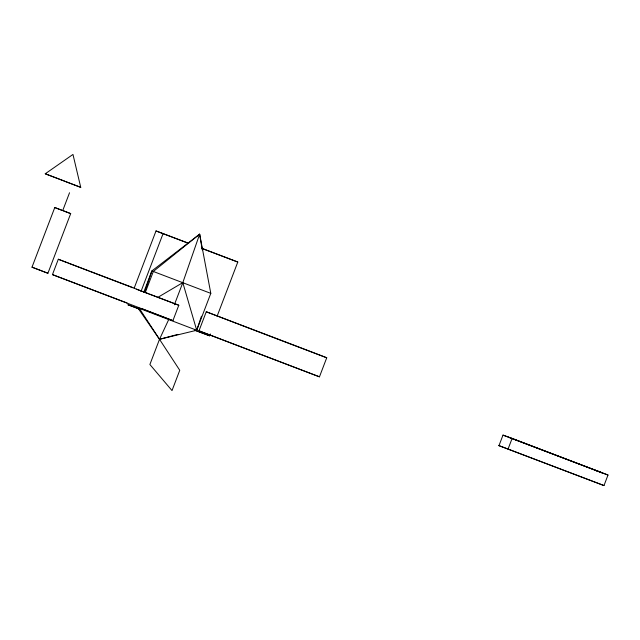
<?xml version="1.0" encoding="UTF-8"?>
<svg xmlns="http://www.w3.org/2000/svg" width="640" height="640" viewBox="0 0 640 640"><rect width="100%" height="100%" fill="white"/><g stroke="black" fill="none" stroke-linecap="round" stroke-linejoin="round"><path stroke-width="0.96" d="M144.624 292.424L151.88 270.928L199.656 234.168L210.8 293.368L196.712 330.256L159.512 339.296L149.888 364.504L172.016 390.576L179.76 370.288L139.264 308.312L137.792 307.816L159.512 339.296L177.856 334.4M139.264 308.312L196.712 330.256L201.44 316.232M145.248 292.632L153.352 271.424L199.656 234.168L182.808 282.64L174.36 304.776M47.912 273.256L32 267.176L54.776 207.536L70.688 213.616L47.912 273.256L41.288 270.736M62.728 210.576L69.536 192.752M89.584 271.288L178.792 305.248L172.92 320.616L52.448 274.616L58.32 259.248L132.864 287.592M134.264 287.904L156.016 230.944L188.328 243.136M141.016 291.408L163.128 233.504M143.776 292.136L151.88 270.928L210.8 293.368M198.984 330.824L206.264 311.768L295.472 345.72L326.736 357.768L319.456 376.824L198.984 330.824L319.456 376.824M195.048 330.392L209.624 335.808L210.336 333.944M217.112 316.2L237.792 262.032L202.328 248.48M498.976 445.64L503 435.112L512.128 438.408L608 475.04L603.984 485.56L498.976 445.64L603.984 485.56M508.104 448.936L512.128 438.408M159.512 339.296L168.72 319.528M80.744 187.352L45.24 173.784L72.968 154.44L80.744 187.352L65.952 181.736M158.048 297.24L182.808 282.64L196.712 330.256M237.792 262.032L201.752 248.416M508.464 437.192L602.528 472.96L595.264 470.336M608 475.04L503 435.112M326.736 357.768L284.264 341.664M178.792 305.248L149.816 294.288M52.448 274.616L127 302.96M45.24 173.784L64.68 181.176M32 267.176L40.712 270.488M156.016 230.944L188.688 243.424M61.968 210.304L54.776 207.536M63.488 210.848L70.688 213.616M283.368 341.32L237.528 323.808M136.32 289.144L148.92 293.944M139.624 309.064L127.848 304.72L139.048 309M194.688 330.104L209.624 335.808M236.624 323.464L206.264 311.768M88.68 270.944L67.944 262.984M141.656 308.576L172.92 320.616M67.048 262.64L58.32 259.248M199.656 234.168L202.232 249.824"/></g></svg>
